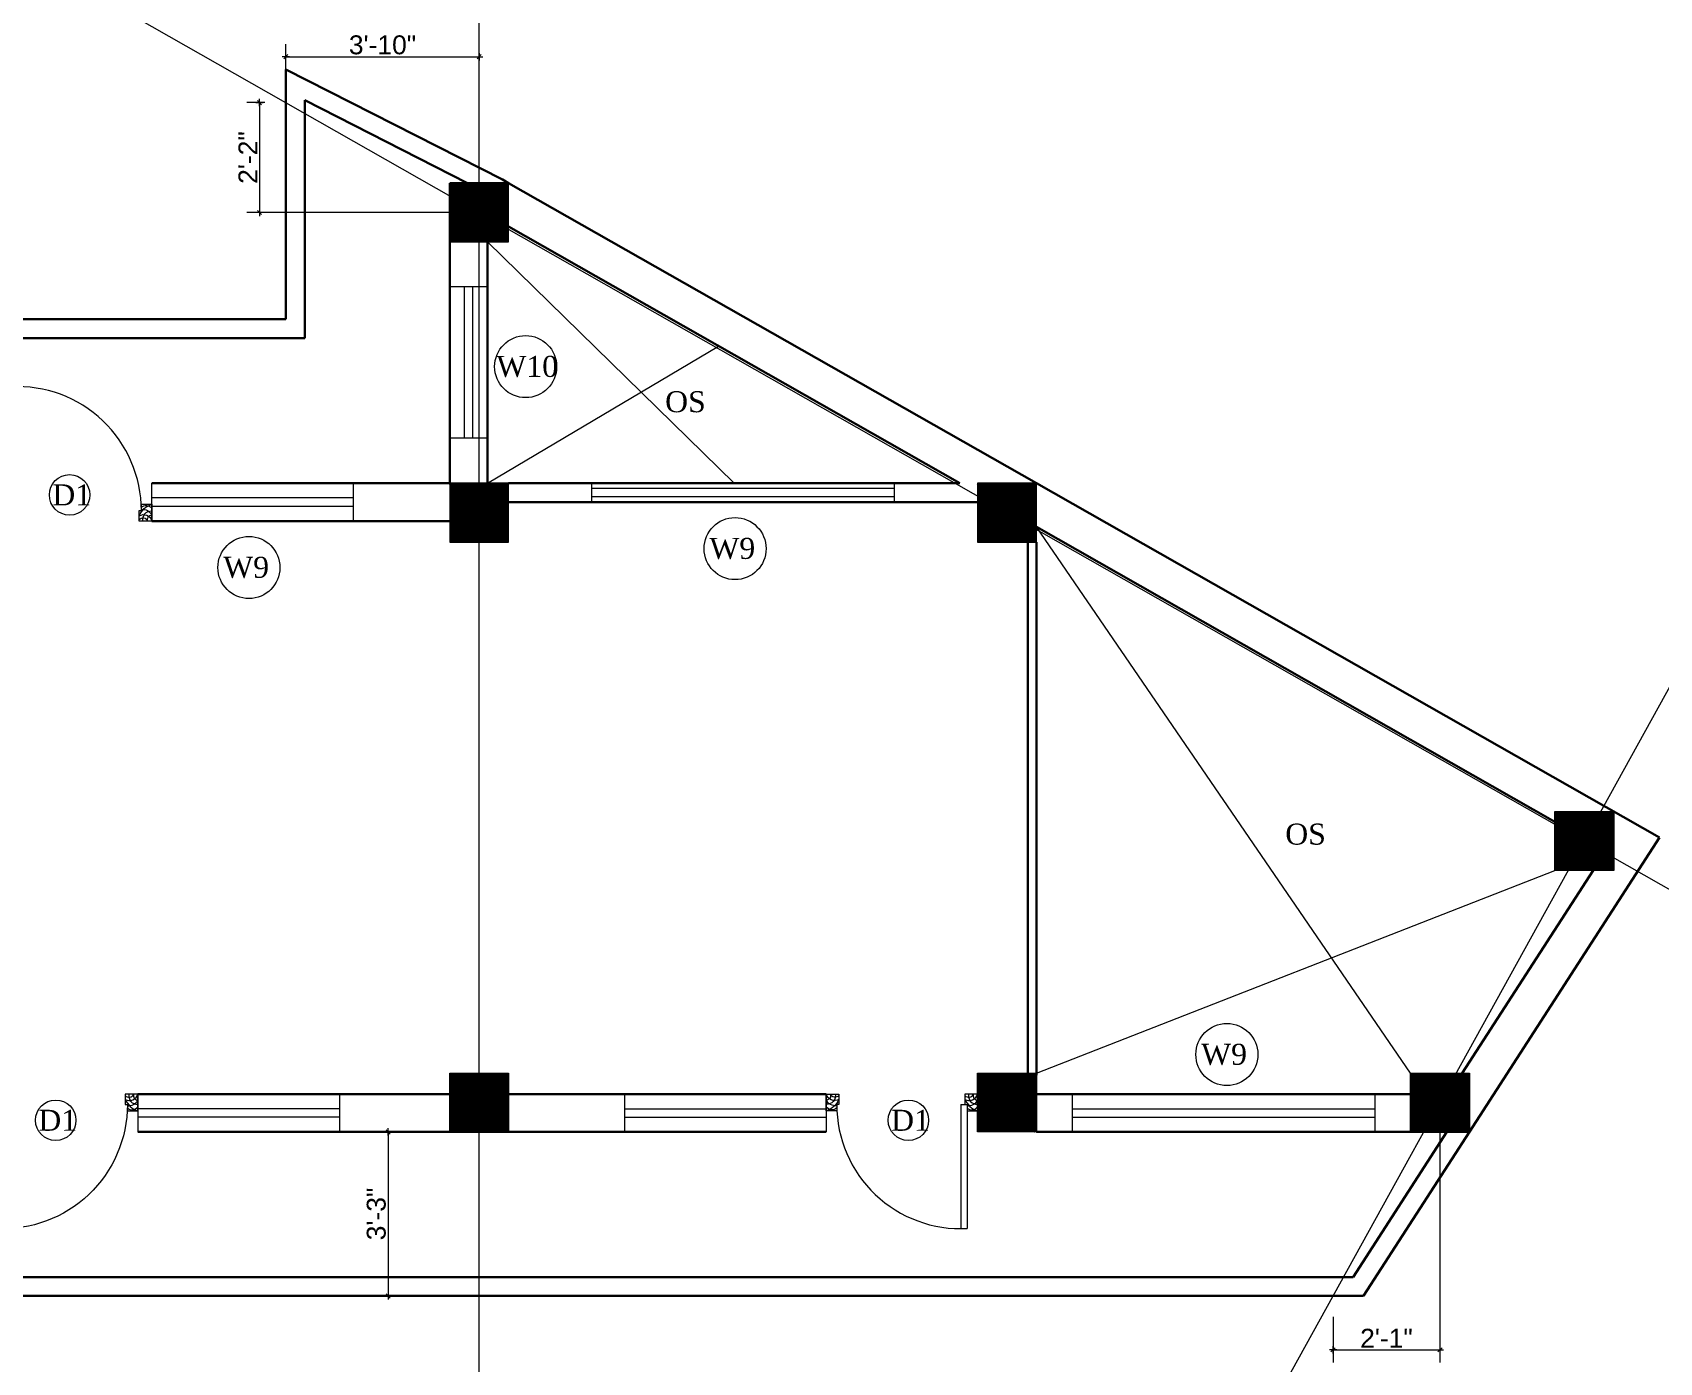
# Model space of a CAD drawing. Header units: inches. Extents: x 118463 to 132921, y -24238 to -19742.
# Drawn here: x 122594.9 to 122982, y -23239.9 to -22923.6 of the extents above; entities that cross this region are included whole.
import ezdxf

# ---------------------------------------------------------------- set-up
doc = ezdxf.new("R2010")
doc.units = ezdxf.units.IN
doc.header["$LTSCALE"] = 5
doc.header["$MEASUREMENT"] = 0
for name, color, linetype, lineweight in [('A-WALL', 7, 'Continuous', 9), ('DOOR', 62, 'Continuous', 0), ('Dw', 2, 'Continuous', 18)]:
    doc.layers.add(name, color=color, linetype=linetype, lineweight=lineweight)
doc.layers.add('dim line', color=7, linetype='Continuous', lineweight=15, true_color=0xfab2b2)
doc.layers.add('TEXT', color=6, linetype='Continuous')
doc.layers.add('WALL', color=7, linetype='Continuous')
doc.styles.add('ordinary', font='times.ttf')
doc.styles.get("Standard").update_dxf_attribs({"font": 'arial.ttf'})
doc.dimstyles.new('Standard$0', dxfattribs={"dimtxt": 6, "dimasz": 4, "dimexe": 3, "dimexo": 6, "dimgap": 3, "dimtad": 1, "dimdec": 1, "dimzin": 0, "dimdsep": 46, "dimlunit": 4, "dimtxsty": 'Standard', "dimcen": 0.09, "dimclrd": 6, "dimclre": 6, "dimclrt": 7, "dimadec": 0, "dimazin": 0, "dimtfac": 1, "dimtdec": 1, "dimtix": 1, "dimtofl": 0, "dimtmove": 1, "dimatfit": 3, "dimfxl": 1, "dimtolj": 1, "dimtzin": 0, "dimlwd": 18, "dimlwe": 18, "dimarcsym": 0})

# ---------------------------------------------------------------- blocks, each defined once
blk = doc.blocks.new('A$C27B36B59')
at = {"layer": 'DOOR'}
for p, q in [((0, 4), (0, 0)), ((2.5, 4), (0, 4)), ((2.5, 2.5), (2.5, 4)), ((0, 0), (3, 0)), ((3, 2.5), (2.5, 2.5)), ((3, 0), (3, 2.5))]:
    blk.add_line(p, q, dxfattribs=at)
for centre, radius, start, end in [((-1.4, -0.54), 4.75, 22.1411, 72.838), ((1.34, 2.09), 1.64, 45.138, 144.8948), ((2.21, 0.3), 2.49, 83.3149, 152.658), ((0.13, 0.37), 2.05, 349.4875, 93.6805), ((1.96, -0.47), 2.01, 58.7447, 166.495), ((-0.06, 0.32), 1.13, 343.542, 86.947), ((2.08, -0.4), 1.17, 38.2816, 160.1519)]:
    blk.add_arc(centre, radius, start, end, dxfattribs=at)
blk = doc.blocks.new('D2')
at = {"layer": 'DOOR'}
for p, q in [((74473.95, 24047.59), (74473.95, 24018.09)), ((74473.95, 24047.59), (74475.45, 24047.59)), ((74475.45, 24047.59), (74475.45, 24018.13))]:
    blk.add_line(p, q, dxfattribs=at)
blk.add_arc((74473.95, 24047.59), 29.5, 180, 272.9146, dxfattribs=at)
at = {"layer": 'DOOR', "xscale": -1, "rotation": 180}
blk.add_blockref('A$C27B36B59', (74441.95, 24050.09), dxfattribs=at)
at = {"layer": 'DOOR', "rotation": 180}
blk.add_blockref('A$C27B36B59', (74477.95, 24050.09), dxfattribs=at)
blk = doc.blocks.new('oblique')
at = {"color": 0, "lineweight": -2}
blk.add_line((0.25, 0.25), (-0.25, -0.25), dxfattribs=at)
at = {"layer": 'dim line', "lineweight": 9}
for p, q in [((-0.4375, 0), (0.4375, 0)), ((0, 0.4375), (0, -0.4375))]:
    blk.add_line(p, q, dxfattribs=at)
blk = doc.blocks.new('*D3708')
at = {"layer": 'A-WALL', "color": 47, "lineweight": 0, "ltscale": 5, "transparency": 16777216}
for p, q in [((122672.98, -23185.07), (122682.52, -23185.07)), ((122672.98, -23224.07), (122682.52, -23224.07))]:
    blk.add_line(p, q, dxfattribs=at)
at = {"layer": 'A-WALL', "color": 33, "lineweight": 0, "ltscale": 5, "transparency": 16777216}
blk.add_line((122679.52, -23185.07), (122679.52, -23224.07), dxfattribs=at)
at = {"layer": 'Defpoints', "color": 0, "ltscale": 5, "transparency": 16777216}
for p in [(122667.98, -23185.07), (122667.98, -23224.07), (122679.52, -23224.07)]:
    blk.add_point(p, dxfattribs=at)
at = {"layer": 'A-WALL', "color": 33, "lineweight": 0, "ltscale": 5, "transparency": 16777216, "xscale": 2, "yscale": 2, "zscale": 2}
for p, rotation in [((122679.52, -23185.07), 90), ((122679.52, -23224.07), 270)]:
    blk.add_blockref('oblique', p, dxfattribs=dict(at, rotation=rotation))
at = {"layer": 'A-WALL', "color": 7, "ltscale": 5, "transparency": 16777216, "insert": (122676.72, -23204.57), "char_height": 4.5, "attachment_point": 5, "rotation": 90}
blk.add_mtext('\\A1;3\'-3"', dxfattribs=at)
blk = doc.blocks.new('_OBLIQUE')
at = {"color": 0, "linetype": 'ByBlock'}
blk.add_line((-0.5, -0.5), (0.5, 0.5), dxfattribs=at)
blk = doc.blocks.new('*D3712')
at = {"layer": 'A-WALL', "color": 47, "lineweight": 0, "ltscale": 5, "transparency": 16777216}
for p, q in [((122655.19, -22935.25), (122655.19, -22926.35)), ((122701.19, -22935.25), (122701.19, -22926.35))]:
    blk.add_line(p, q, dxfattribs=at)
at = {"layer": 'A-WALL', "color": 33, "lineweight": 0, "ltscale": 5, "transparency": 16777216}
blk.add_line((122655.19, -22929.35), (122701.19, -22929.35), dxfattribs=at)
at = {"layer": 'Defpoints', "color": 0, "ltscale": 5, "transparency": 16777216}
for p in [(122701.19, -22929.35), (122655.19, -22940.25), (122701.19, -22940.25)]:
    blk.add_point(p, dxfattribs=at)
at = {"layer": 'A-WALL', "color": 33, "lineweight": 0, "ltscale": 5, "transparency": 16777216, "xscale": 2, "yscale": 2, "zscale": 2, "rotation": 180}
blk.add_blockref('oblique', (122655.19, -22929.35), dxfattribs=at)
at = {"layer": 'A-WALL', "color": 33, "lineweight": 0, "ltscale": 5, "transparency": 16777216, "xscale": 2, "yscale": 2, "zscale": 2}
blk.add_blockref('oblique', (122701.19, -22929.35), dxfattribs=at)
at = {"layer": 'A-WALL', "color": 7, "ltscale": 5, "transparency": 16777216, "insert": (122678.19, -22926.55), "char_height": 4.5, "attachment_point": 5}
blk.add_mtext('\\A1;3\'-10"', dxfattribs=at)
blk = doc.blocks.new('*D3713')
at = {"layer": 'A-WALL', "color": 47, "lineweight": 0, "ltscale": 5, "transparency": 16777216}
for p, q in [((122650.19, -22940.25), (122645.93, -22940.25)), ((122696.19, -22966.4), (122645.93, -22966.4))]:
    blk.add_line(p, q, dxfattribs=at)
at = {"layer": 'A-WALL', "color": 33, "lineweight": 0, "ltscale": 5, "transparency": 16777216}
blk.add_line((122648.93, -22940.25), (122648.93, -22966.4), dxfattribs=at)
at = {"layer": 'Defpoints', "color": 0, "ltscale": 5, "transparency": 16777216}
for p in [(122655.19, -22940.25), (122648.93, -22966.4), (122701.19, -22966.4)]:
    blk.add_point(p, dxfattribs=at)
at = {"layer": 'A-WALL', "color": 33, "lineweight": 0, "ltscale": 5, "transparency": 16777216, "xscale": 2, "yscale": 2, "zscale": 2}
for p, rotation in [((122648.93, -22940.25), 90), ((122648.93, -22966.4), 270)]:
    blk.add_blockref('oblique', p, dxfattribs=dict(at, rotation=rotation))
at = {"layer": 'A-WALL', "color": 7, "ltscale": 5, "transparency": 16777216, "insert": (122646.17, -22953.32), "char_height": 4.5, "attachment_point": 5, "rotation": 90}
blk.add_mtext('\\A1;2\'-2"', dxfattribs=at)
blk = doc.blocks.new('*D3714')
at = {"layer": 'A-WALL', "color": 47, "lineweight": 0, "ltscale": 5, "transparency": 16777216}
for p, q in [((122929.77, -23183.07), (122929.77, -23239.88)), ((122904.34, -23229.07), (122904.34, -23239.88))]:
    blk.add_line(p, q, dxfattribs=at)
at = {"layer": 'A-WALL', "color": 33, "lineweight": 0, "ltscale": 5, "transparency": 16777216}
blk.add_line((122904.34, -23236.88), (122929.77, -23236.88), dxfattribs=at)
at = {"layer": 'Defpoints', "color": 0, "ltscale": 5, "transparency": 16777216}
for p in [(122929.77, -23178.07), (122904.34, -23224.07), (122929.77, -23236.88)]:
    blk.add_point(p, dxfattribs=at)
at = {"layer": 'A-WALL', "color": 33, "lineweight": 0, "ltscale": 5, "transparency": 16777216, "xscale": 2, "yscale": 2, "zscale": 2, "rotation": 180}
blk.add_blockref('oblique', (122904.34, -23236.88), dxfattribs=at)
at = {"layer": 'A-WALL', "color": 33, "lineweight": 0, "ltscale": 5, "transparency": 16777216, "xscale": 2, "yscale": 2, "zscale": 2}
blk.add_blockref('oblique', (122929.77, -23236.88), dxfattribs=at)
at = {"layer": 'A-WALL', "color": 7, "ltscale": 5, "transparency": 16777216, "insert": (122917.05, -23234.12), "char_height": 4.5, "attachment_point": 5}
blk.add_mtext('\\A1;2\'-1"', dxfattribs=at)

msp = doc.modelspace()

# ---------------------------------------------------------------- hatches: boundary and pattern name
at = {"layer": 'A-WALL', "ltscale": 5}
h = msp.add_hatch(dxfattribs=at)
h.set_pattern_fill('ANSI31', color=256)
h.set_pattern_definition([(45, (98272.11346, -24612.12097), (-0.08838834765, 0.08838834765), [])])
h.paths.add_polyline_path([(122694.19, -22973.4), (122708.19, -22973.4), (122708.19, -22959.4), (122694.19, -22959.4)])
h = msp.add_hatch(dxfattribs=at)
h.set_pattern_fill('ANSI31', color=256)
h.set_pattern_definition([(45, (98272.11346, -24683.50437), (-0.08838834765, 0.08838834765), [])])
h.paths.add_polyline_path([(122694.19, -23044.78), (122708.19, -23044.78), (122708.19, -23030.78), (122694.19, -23030.78)])
h = msp.add_hatch(dxfattribs=at)
h.set_pattern_fill('ANSI31', color=256)
h.set_pattern_definition([(45, (98288.05914, -24683.50437), (-0.08838834765, 0.08838834765), [])])
h.paths.add_polyline_path([(122833.76, -23044.78), (122833.76, -23030.78), (122819.76, -23030.78), (122819.76, -23044.78)])
h = msp.add_hatch(dxfattribs=at)
h.set_pattern_fill('ANSI31', color=256)
h.set_pattern_definition([(45, (98425.44578, -24612.60722), (-0.08838834765, 0.08838834765), [])])
h.paths.add_polyline_path([(122957.14, -23108.89), (122957.14, -23122.89), (122971.14, -23122.89), (122971.14, -23108.89)])
h = msp.add_hatch(dxfattribs=at)
h.set_pattern_fill('ANSI31', color=256)
h.set_pattern_definition([(45, (98162.49235, -24674.7867), (-0.08838834765, 0.08838834765), [])])
h.paths.add_polyline_path([(122694.19, -23171.07), (122694.19, -23185.07), (122708.19, -23185.07), (122708.19, -23171.07)])
h = msp.add_hatch(dxfattribs=at)
h.set_pattern_fill('ANSI31', color=256)
h.set_pattern_definition([(45, (98288.05914, -24674.7867), (-0.08838834765, 0.08838834765), [])])
h.paths.add_polyline_path([(122819.76, -23171.07), (122819.76, -23185.07), (122833.76, -23185.07), (122833.76, -23171.07)])
h = msp.add_hatch(dxfattribs=at)
h.set_pattern_fill('ANSI31', color=256)
h.set_pattern_definition([(45, (98391.0684, -24674.7867), (-0.08838834765, 0.08838834765), [])])
h.paths.add_polyline_path([(122922.77, -23171.07), (122922.77, -23185.07), (122936.77, -23185.07), (122936.77, -23171.07)])

# ---------------------------------------------------------------- linework, layer by layer
at = {"layer": 'A-WALL', "lineweight": 30}
for p, q in [((122655.19, -22932.36, -40.02), (122706.72, -22958.56, 58.17)), ((122655.19, -22932.36), (122655.19, -22991.78)), ((122659.69, -22939.7), (122659.69, -22996.28)), ((122659.69, -22939.7), (122698.44, -22959.4)), ((122694.19, -22959.4), (122694.19, -23030.78)), ((122708.19, -22959.4), (122694.19, -22959.4)), ((122706.72, -22958.56, 58.17), (122708.19, -22959.4)), ((122708.19, -22959.4), (122833.76, -23030.78)), ((122708.19, -22969.75), (122815.55, -23030.78)), ((122703.19, -22973.4), (122703.19, -23030.78)), ((122574.23, -22991.78), (122655.19, -22991.78)), ((122578.62, -22996.28), (122659.69, -22996.28)), ((122623.31, -23030.78), (122694.19, -23030.78)), ((122708.19, -23030.78), (122815.55, -23030.78)), ((122833.76, -23030.78), (122982, -23115.06)), ((122819.76, -23035.28), (122708.19, -23035.28)), ((122694.19, -23039.78), (122623.31, -23039.78)), ((122833.76, -23041.14), (122957.14, -23111.28)), ((122831.76, -23044.78), (122831.76, -23171.57)), ((122833.76, -23044.78), (122833.76, -23171.57)), ((122982, -23115.06), (122936.77, -23185.07)), ((122966.23, -23122.89), (122935.1, -23171.07)), ((122694.19, -23176.07), (122619.98, -23176.07)), ((122783.76, -23176.07), (122708.19, -23176.07)), ((122922.77, -23176.07), (122833.76, -23176.07)), ((122783.76, -23185.07), (122619.98, -23185.07)), ((122936.77, -23185.07), (122833.76, -23185.07)), ((122931.41, -23185.07), (122909.12, -23219.57)), ((122936.77, -23185.07), (122911.57, -23224.07)), ((122909.12, -23219.57), (122573.33, -23219.57)), ((122911.57, -23224.07), (122568.72, -23224.07))]:
    msp.add_line(p, q, dxfattribs=at)
at = {"layer": 'A-WALL', "ltscale": 5}
for p, q in [((122703.19, -22973.4), (122761.87, -23030.78)), ((122703.19, -22984.09), (122694.19, -22984.09)), ((122703.19, -23030.78), (122758.14, -22998.15)), ((122703.19, -23020.09), (122694.19, -23020.09)), ((122623.31, -23039.78), (122623.31, -23030.78)), ((122671.31, -23039.78), (122671.31, -23030.78)), ((122727.97, -23035.28), (122727.97, -23030.78)), ((122799.97, -23035.28), (122799.97, -23030.78)), ((122922.77, -23171.07), (122833.76, -23041.14)), ((122833.76, -23171.07), (122957.14, -23122.89)), ((122619.98, -23176.07), (122619.98, -23185.07)), ((122667.98, -23176.07), (122667.98, -23185.07)), ((122735.76, -23176.07), (122735.76, -23185.07)), ((122783.76, -23176.07), (122783.76, -23185.07)), ((122842.26, -23176.07), (122842.26, -23185.07)), ((122914.26, -23176.07), (122914.26, -23185.07)), ((122667.98, -23179.57), (122619.98, -23179.57)), ((122667.98, -23181.57), (122619.98, -23181.57)), ((122735.76, -23179.57), (122783.76, -23179.57)), ((122735.76, -23181.57), (122783.76, -23181.57))]:
    msp.add_line(p, q, dxfattribs=at)
for p, direction in [((122929.77, -23178.07), (0.4838482, 0.8751519)), ((122701.19, -22966.4), (0, 1)), ((122701.19, -22966.4), (0.8693417, -0.4942116))]:
    msp.add_xline(p, direction, dxfattribs=at)
for points in [[(122694.19, -22973.4), (122708.19, -22973.4), (122708.19, -22959.4), (122694.19, -22959.4)], [(122694.19, -23044.78), (122708.19, -23044.78), (122708.19, -23030.78), (122694.19, -23030.78)], [(122819.76, -23044.78), (122833.76, -23044.78), (122833.76, -23030.78), (122819.76, -23030.78)], [(122957.14, -23108.89), (122971.14, -23108.89), (122971.14, -23122.89), (122957.14, -23122.89)], [(122694.19, -23171.07), (122708.19, -23171.07), (122708.19, -23185.07), (122694.19, -23185.07)], [(122819.76, -23171.07), (122833.76, -23171.07), (122833.76, -23185.07), (122819.76, -23185.07)], [(122922.77, -23171.07), (122936.77, -23171.07), (122936.77, -23185.07), (122922.77, -23185.07)]]:
    msp.add_lwpolyline(points, close=True, dxfattribs=at)
for centre, radius in [((122712.24, -23003.05), 7.38), ((122603.75, -23033.56), 4.82), ((122762.07, -23046.33), 7.38), ((122646.41, -23050.83), 7.38), ((122879.08, -23166.64), 7.38), ((122600.43, -23182.29), 4.82), ((122803.31, -23182.29), 4.82)]:
    msp.add_circle(centre, radius, dxfattribs=at)
at = {"layer": 'Dw', "color": 3}
for p, q in [((122697.69, -23020.09), (122697.69, -22984.09)), ((122699.69, -23020.09), (122699.69, -22984.09)), ((122671.31, -23034.28), (122623.31, -23034.28)), ((122799.97, -23032.03), (122727.97, -23032.03)), ((122799.97, -23034.03), (122727.97, -23034.03)), ((122671.31, -23036.28), (122623.31, -23036.28)), ((122842.26, -23179.57), (122914.26, -23179.57)), ((122842.26, -23181.57), (122914.26, -23181.57))]:
    msp.add_line(p, q, dxfattribs=at)

# ---------------------------------------------------------------- block references
at = {"layer": 'WALL', "color": 2, "linetype": 'ByBlock', "rotation": 180.0000000001832}
msp.add_blockref('D2', (197065.26, 1010.3), dxfattribs=at)
at = {"layer": 'WALL', "color": 2, "linetype": 'ByBlock', "xscale": -1, "rotation": 359.9999999998169}
msp.add_blockref('D2', (197061.93, -47226.15), dxfattribs=at)
at = {"layer": 'WALL', "color": 2, "linetype": 'ByBlock'}
msp.add_blockref('D2', (48341.81, -47226.15), dxfattribs=at)

# ---------------------------------------------------------------- texts
at = {"layer": 'TEXT', "style": 'ordinary'}
for s, p in [('W10', (122705.28, -23005.49)), ('OS', (122745.43, -23013.89)), ('D1', (122599.63, -23036.05)), ('W9', (122755.96, -23048.77)), ('W9', (122640.29, -23053.27)), ('OS', (122892.98, -23116.73)), ('W9', (122872.96, -23169.09)), ('D1', (122596.3, -23184.79)), ('D1', (122799.19, -23184.79))]:
    msp.add_text(s, height=5, dxfattribs=at).set_placement(p)

# ---------------------------------------------------------------- dimensions: what is measured, and where the dimension line sits
at = {"layer": 'A-WALL', "ltscale": 5}
for base, p1, p2, picture, middle in [((122701.19, -22929.35), (122655.19, -22940.25), (122701.19, -22940.25), '*D3712', (122678.19, -22926.55)), ((122929.77, -23236.88), (122904.34, -23224.07), (122929.77, -23178.07), '*D3714', (122917.05, -23234.12))]:
    dim = msp.add_linear_dim(base=base, p1=p1, p2=p2, dimstyle='Standard$0', override={"dimtxt": 4.5, "dimasz": 2, "dimexo": 5, "dimgap": 0.5, "dimdec": 0, "dimzin": 12, "dimpost": '\\X', "dimblk": 'oblique', "dimcen": 3, "dimclrd": 33, "dimclre": 47, "dimtfac": 0.5, "dimtdec": 0, "dimfxl": 3, "dimlwd": 0, "dimlwe": 0}, dxfattribs=at)
    dim.commit()
    dim.dimension.update_dxf_attribs({"geometry": picture, "text_midpoint": middle})
for base, p1, p2, picture, middle in [((122648.93, -22966.4), (122655.19, -22940.25), (122701.19, -22966.4), '*D3713', (122646.17, -22953.32)), ((122679.52, -23224.07), (122667.98, -23185.07), (122667.98, -23224.07), '*D3708', (122676.72, -23204.57))]:
    dim = msp.add_linear_dim(base=base, p1=p1, p2=p2, angle=90, dimstyle='Standard$0', override={"dimtxt": 4.5, "dimasz": 2, "dimexo": 5, "dimgap": 0.5, "dimdec": 0, "dimzin": 12, "dimpost": '\\X', "dimblk": 'oblique', "dimcen": 3, "dimclrd": 33, "dimclre": 47, "dimtfac": 0.5, "dimtdec": 0, "dimfxl": 3, "dimlwd": 0, "dimlwe": 0}, dxfattribs=at)
    dim.commit()
    dim.dimension.update_dxf_attribs({"geometry": picture, "text_midpoint": middle})

doc.saveas('drawing.dxf')
